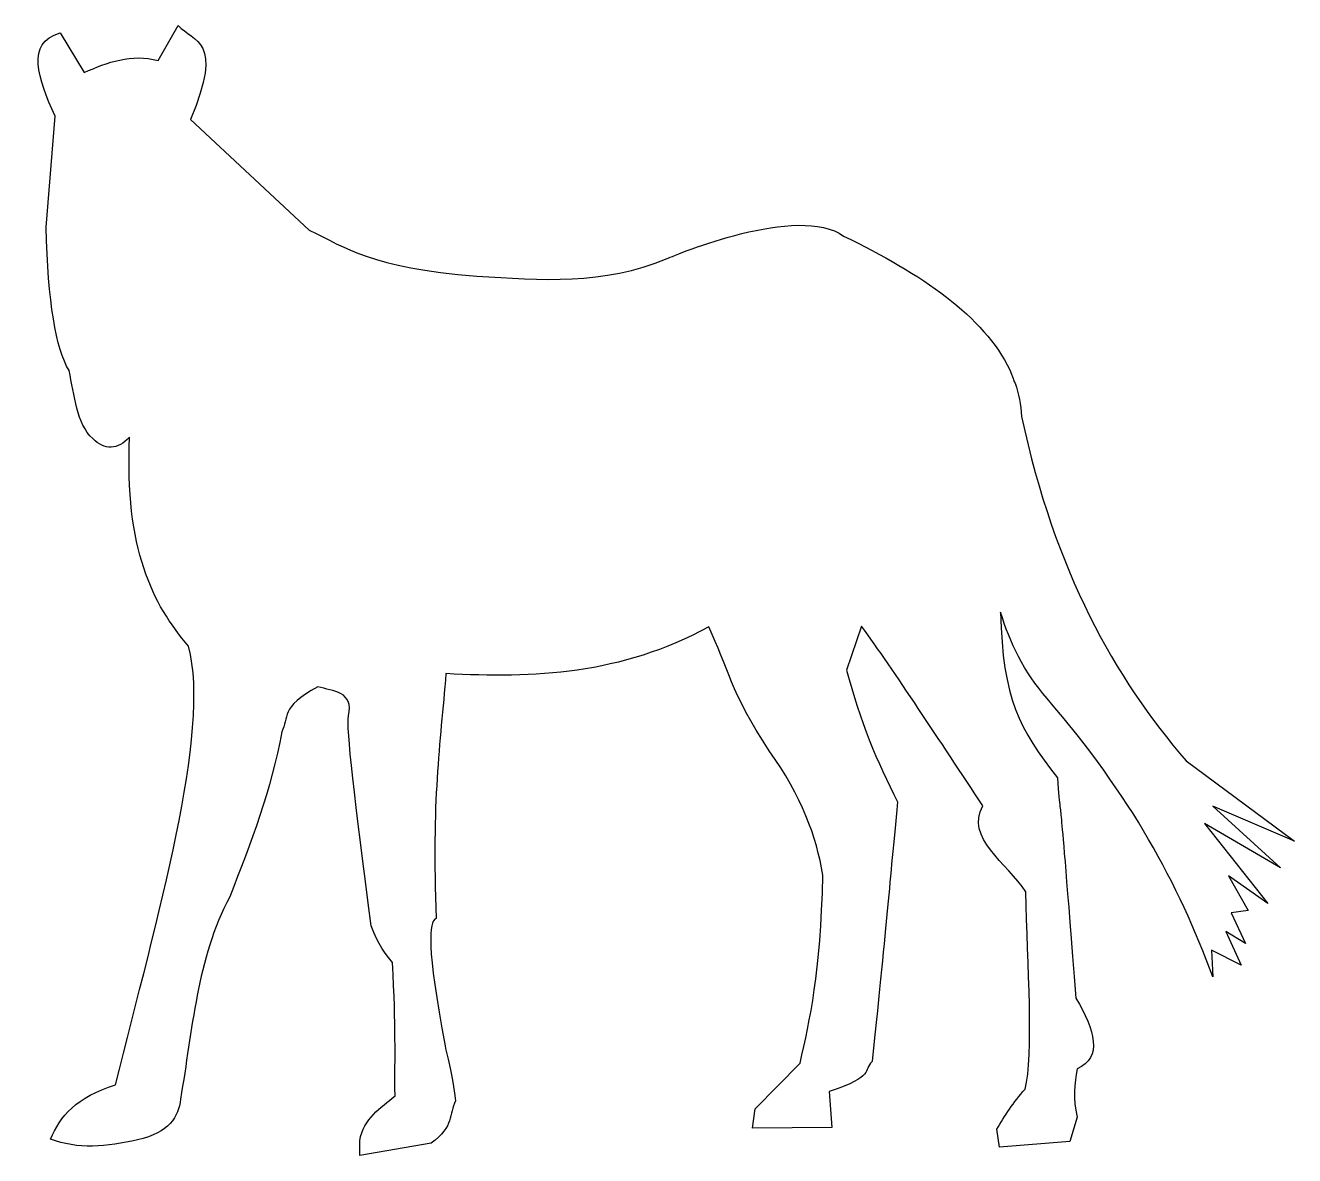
# Model space of a CAD drawing. Header units: centimetres. Extents: x -7.8 to 9, y -7.7 to 7.2.
import ezdxf

# ---------------------------------------------------------------- set-up
doc = ezdxf.new("R2010")
doc.units = ezdxf.units.CM
doc.header["$MEASUREMENT"] = 0
doc.layers.add('Layer 1', color=7, linetype='Continuous')

msp = doc.modelspace()

# ---------------------------------------------------------------- linework, layer by layer
at = {"layer": 'Layer 1'}
msp.add_open_spline([(-5.82289, 7.21891), (-5.82289, 7.21891), (-6.08554, 6.75192), (-6.08554, 6.75192), (-6.08554, 6.75192), (-6.44324, 6.84856), (-6.75596, 6.7301), (-7.06488, 6.59561), (-7.06488, 6.59561), (-7.06488, 6.59561), (-7.38454, 7.11857), (-7.38454, 7.11857), (-7.38454, 7.11857), (-7.84421, 6.98917), (-7.67529, 6.51805), (-7.45173, 6.01862), (-7.45173, 6.01862), (-7.45173, 6.01862), (-7.56982, 4.54624), (-7.56982, 4.54624), (-7.56982, 4.54624), (-7.54482, 3.55467), (-7.44039, 2.93508), (-7.26645, 2.64932), (-7.26645, 2.64932), (-7.1922, 2.31904), (-7.16644, 1.94446), (-6.9529, 1.74621), (-6.9529, 1.74621), (-6.79002, 1.59303), (-6.62713, 1.59126), (-6.46425, 1.76744), (-6.46425, 1.76744), (-6.5307, 0.28257), (-6.15918, -0.44752), (-5.68444, -0.99979), (-5.68444, -0.99979), (-5.37975, -2.14505), (-6.10247, -4.59051), (-6.64953, -6.81214), (-6.64953, -6.81214), (-7.16773, -6.96888), (-7.38728, -7.23104), (-7.51078, -7.52807), (-7.51078, -7.52807), (-7.15584, -7.66919), (-6.76467, -7.63225), (-6.36041, -7.53965), (-6.36041, -7.53965), (-5.93675, -7.44258), (-5.81969, -7.23654), (-5.79032, -6.99933), (-5.79032, -6.99933), (-5.63235, -6.08744), (-5.57467, -5.14303), (-5.13878, -4.31894), (-5.13878, -4.31894), (-4.85799, -3.60758), (-4.58513, -2.89399), (-4.4506, -2.13642), (-4.4506, -2.13642), (-4.3501, -1.95026), (-4.47938, -1.81154), (-3.97416, -1.54013), (-3.97416, -1.54013), (-3.76434, -1.59857), (-3.4932, -1.59888), (-3.56695, -1.92608), (-3.56695, -1.92608), (-3.59605, -2.06423), (-3.48465, -3.06161), (-3.26561, -4.70489), (-3.26561, -4.70489), (-3.17253, -4.96142), (-3.07771, -5.07126), (-2.98464, -5.19118), (-2.98464, -5.19118), (-2.93437, -6.07224), (-2.95543, -6.41407), (-2.95003, -6.95495), (-2.95003, -6.95495), (-3.13871, -7.12163), (-3.3681, -7.2514), (-3.41629, -7.55124), (-3.41629, -7.55124), (-3.41629, -7.55124), (-3.41629, -7.74807), (-3.41629, -7.74807), (-3.41629, -7.74807), (-3.41629, -7.74807), (-2.4736, -7.58404), (-2.4736, -7.58404), (-2.4736, -7.58404), (-2.15773, -7.35729), (-2.24362, -7.20559), (-2.14783, -7.02056), (-2.14783, -7.02056), (-2.19437, -6.64854), (-2.24178, -6.48434), (-2.28832, -6.29305), (-2.28832, -6.29305), (-2.53151, -4.98341), (-2.50619, -4.65485), (-2.40437, -4.60647), (-2.40437, -4.60647), (-2.46916, -3.05056), (-2.35148, -2.30044), (-2.2761, -1.36452), (-2.2761, -1.36452), (-1.11652, -1.43175), (0.04393, -1.37842), (1.20351, -0.74701), (1.20351, -0.74701), (1.45913, -1.28333), (1.48536, -1.60197), (2.00571, -2.38921), (2.00571, -2.38921), (2.44176, -2.9909), (2.62604, -3.52529), (2.71629, -4.03334), (2.71629, -4.03334), (2.68048, -5.35706), (2.5455, -5.93464), (2.41292, -6.52462), (2.41292, -6.52462), (2.41292, -6.52462), (1.82043, -7.13056), (1.82043, -7.13056), (1.82043, -7.13056), (1.82043, -7.13056), (1.78378, -7.38528), (1.78378, -7.38528), (1.78378, -7.38528), (1.78378, -7.38528), (2.83234, -7.3737), (2.83234, -7.3737), (2.83234, -7.3737), (2.83234, -7.3737), (2.79773, -6.89899), (2.79773, -6.89899), (2.79773, -6.89899), (3.42087, -6.69203), (3.23375, -6.62608), (3.36782, -6.5034), (3.36782, -6.5034), (3.57413, -4.51165), (3.59178, -4.20516), (3.70377, -3.06269), (3.70377, -3.06269), (3.43702, -2.54139), (3.19779, -1.98191), (3.02984, -1.32014), (3.02984, -1.32014), (3.02984, -1.32014), (3.22734, -0.73543), (3.22734, -0.73543), (3.22734, -0.73543), (3.65351, -1.32271), (4.26845, -2.26563), (4.83378, -3.11672), (4.83378, -3.11672), (4.59244, -3.53248), (5.15527, -3.87978), (5.40387, -4.25333), (5.40387, -4.25333), (5.42026, -5.20128), (5.51047, -6.43079), (5.39165, -6.86618), (5.39165, -6.86618), (5.23867, -7.04261), (5.12269, -7.22042), (5.01905, -7.39686), (5.01905, -7.39686), (5.01905, -7.39686), (5.05366, -7.63808), (5.05366, -7.63808), (5.05366, -7.63808), (5.05366, -7.63808), (5.98413, -7.56089), (5.98413, -7.56089), (5.98413, -7.56089), (5.98413, -7.56089), (6.08186, -7.2367), (6.08186, -7.2367), (6.08186, -7.2367), (6.01862, -6.99361), (6.04771, -6.7949), (6.08186, -6.59796), (6.08186, -6.59796), (6.42457, -6.45107), (6.31469, -6.08939), (6.06557, -5.66204), (6.06557, -5.66204), (5.81254, -2.46465), (5.89504, -3.6325), (5.81921, -2.74429), (5.81921, -2.74429), (5.31907, -2.09765), (5.09375, -1.7068), (5.06791, -0.55019), (5.06791, -0.55019), (5.18837, -0.95317), (5.3772, -1.33988), (5.6828, -1.69452), (5.6828, -1.69452), (6.80496, -2.99676), (7.41347, -4.13711), (7.8797, -5.38223), (7.8797, -5.38223), (7.8797, -5.38223), (7.86138, -5.02909), (7.86138, -5.02909), (7.86138, -5.02909), (7.86138, -5.02909), (8.2523, -5.22399), (8.2523, -5.22399), (8.2523, -5.22399), (8.2523, -5.22399), (8.0487, -4.78208), (8.0487, -4.78208), (8.0487, -4.78208), (8.0487, -4.78208), (8.30931, -4.94032), (8.30931, -4.94032), (8.30931, -4.94032), (8.30931, -4.94032), (8.12199, -4.53508), (8.12199, -4.53508), (8.12199, -4.53508), (8.12199, -4.53508), (8.34596, -4.50034), (8.34596, -4.50034), (8.34596, -4.50034), (8.34596, -4.50034), (8.08535, -4.04106), (8.08535, -4.04106), (8.08535, -4.04106), (8.08535, -4.04106), (8.60658, -4.41157), (8.60658, -4.41157), (8.60658, -4.41157), (8.60658, -4.41157), (7.76773, -3.35215), (7.76773, -3.35215), (7.76773, -3.35215), (7.76773, -3.35215), (8.77354, -3.93493), (8.77354, -3.93493), (8.77354, -3.93493), (8.77354, -3.93493), (7.87971, -3.12251), (7.87971, -3.12251), (7.87971, -3.12251), (7.87971, -3.12251), (8.96085, -3.58179), (8.96085, -3.58179), (8.96085, -3.58179), (8.96085, -3.58179), (7.52544, -2.52237), (7.52544, -2.52237), (7.52544, -2.52237), (6.57827, -1.41804), (5.78655, -0.021), (5.34483, 2.04144), (5.34483, 2.04144), (5.33649, 2.1944), (5.30803, 2.34055), (5.25932, 2.48142), (5.25932, 2.48142), (5.22591, 2.5456), (5.26361, 2.48017), (5.18806, 2.65703), (5.18806, 2.65703), (4.85205, 3.36619), (4.02127, 3.92771), (2.98913, 4.42852), (2.98913, 4.42852), (2.39721, 4.86115), (0.77051, 4.1812), (0.65175, 4.13134), (0.65175, 4.13134), (-0.18739, 3.77908), (-1.02566, 3.8456), (-1.86481, 3.89784), (-1.86481, 3.89784), (-3.28275, 4.013), (-3.58778, 4.27169), (-4.08614, 4.5057), (-4.08614, 4.5057), (-4.08614, 4.5057), (-5.65797, 5.97229), (-5.65797, 5.97229), (-5.65797, 5.97229), (-5.20949, 7.03556), (-5.6184, 6.99553), (-5.82289, 7.2189), (-5.82289, 7.2189), (-5.82289, 7.2189), (-5.82289, 7.21891), (-5.82289, 7.21891)], degree=3, knots=[0, 0, 0, 0, 0.01315789, 0.01315789, 0.01315789, 0.01315789, 0.02631579, 0.02631579, 0.02631579, 0.02631579, 0.03947368, 0.03947368, 0.03947368, 0.03947368, 0.05263158, 0.05263158, 0.05263158, 0.05263158, 0.06578947, 0.06578947, 0.06578947, 0.06578947, 0.07894737, 0.07894737, 0.07894737, 0.07894737, 0.09210526, 0.09210526, 0.09210526, 0.09210526, 0.10526316, 0.10526316, 0.10526316, 0.10526316, 0.11842105, 0.11842105, 0.11842105, 0.11842105, 0.13157895, 0.13157895, 0.13157895, 0.13157895, 0.14473684, 0.14473684, 0.14473684, 0.14473684, 0.15789474, 0.15789474, 0.15789474, 0.15789474, 0.17105263, 0.17105263, 0.17105263, 0.17105263, 0.18421053, 0.18421053, 0.18421053, 0.18421053, 0.19736842, 0.19736842, 0.19736842, 0.19736842, 0.21052632, 0.21052632, 0.21052632, 0.21052632, 0.22368421, 0.22368421, 0.22368421, 0.22368421, 0.23684211, 0.23684211, 0.23684211, 0.23684211, 0.25, 0.25, 0.25, 0.25, 0.26315789, 0.26315789, 0.26315789, 0.26315789, 0.27631579, 0.27631579, 0.27631579, 0.27631579, 0.28947368, 0.28947368, 0.28947368, 0.28947368, 0.30263158, 0.30263158, 0.30263158, 0.30263158, 0.31578947, 0.31578947, 0.31578947, 0.31578947, 0.32894737, 0.32894737, 0.32894737, 0.32894737, 0.34210526, 0.34210526, 0.34210526, 0.34210526, 0.35526316, 0.35526316, 0.35526316, 0.35526316, 0.36842105, 0.36842105, 0.36842105, 0.36842105, 0.38157895, 0.38157895, 0.38157895, 0.38157895, 0.39473684, 0.39473684, 0.39473684, 0.39473684, 0.40789474, 0.40789474, 0.40789474, 0.40789474, 0.42105263, 0.42105263, 0.42105263, 0.42105263, 0.43421053, 0.43421053, 0.43421053, 0.43421053, 0.44736842, 0.44736842, 0.44736842, 0.44736842, 0.46052632, 0.46052632, 0.46052632, 0.46052632, 0.47368421, 0.47368421, 0.47368421, 0.47368421, 0.48684211, 0.48684211, 0.48684211, 0.48684211, 0.5, 0.5, 0.5, 0.5, 0.51315789, 0.51315789, 0.51315789, 0.51315789, 0.52631579, 0.52631579, 0.52631579, 0.52631579, 0.53947368, 0.53947368, 0.53947368, 0.53947368, 0.55263158, 0.55263158, 0.55263158, 0.55263158, 0.56578947, 0.56578947, 0.56578947, 0.56578947, 0.57894737, 0.57894737, 0.57894737, 0.57894737, 0.59210526, 0.59210526, 0.59210526, 0.59210526, 0.60526316, 0.60526316, 0.60526316, 0.60526316, 0.61842105, 0.61842105, 0.61842105, 0.61842105, 0.63157895, 0.63157895, 0.63157895, 0.63157895, 0.64473684, 0.64473684, 0.64473684, 0.64473684, 0.65789474, 0.65789474, 0.65789474, 0.65789474, 0.67105263, 0.67105263, 0.67105263, 0.67105263, 0.68421053, 0.68421053, 0.68421053, 0.68421053, 0.69736842, 0.69736842, 0.69736842, 0.69736842, 0.71052632, 0.71052632, 0.71052632, 0.71052632, 0.72368421, 0.72368421, 0.72368421, 0.72368421, 0.73684211, 0.73684211, 0.73684211, 0.73684211, 0.75, 0.75, 0.75, 0.75, 0.76315789, 0.76315789, 0.76315789, 0.76315789, 0.77631579, 0.77631579, 0.77631579, 0.77631579, 0.78947368, 0.78947368, 0.78947368, 0.78947368, 0.80263158, 0.80263158, 0.80263158, 0.80263158, 0.81578947, 0.81578947, 0.81578947, 0.81578947, 0.82894737, 0.82894737, 0.82894737, 0.82894737, 0.84210526, 0.84210526, 0.84210526, 0.84210526, 0.85526316, 0.85526316, 0.85526316, 0.85526316, 0.86842105, 0.86842105, 0.86842105, 0.86842105, 0.88157895, 0.88157895, 0.88157895, 0.88157895, 0.89473684, 0.89473684, 0.89473684, 0.89473684, 0.90789474, 0.90789474, 0.90789474, 0.90789474, 0.92105263, 0.92105263, 0.92105263, 0.92105263, 0.93421053, 0.93421053, 0.93421053, 0.93421053, 0.94736842, 0.94736842, 0.94736842, 0.94736842, 0.96052632, 0.96052632, 0.96052632, 0.96052632, 0.97368421, 0.97368421, 0.97368421, 0.97368421, 1, 1, 1, 1], dxfattribs=at)

doc.saveas('drawing.dxf')
